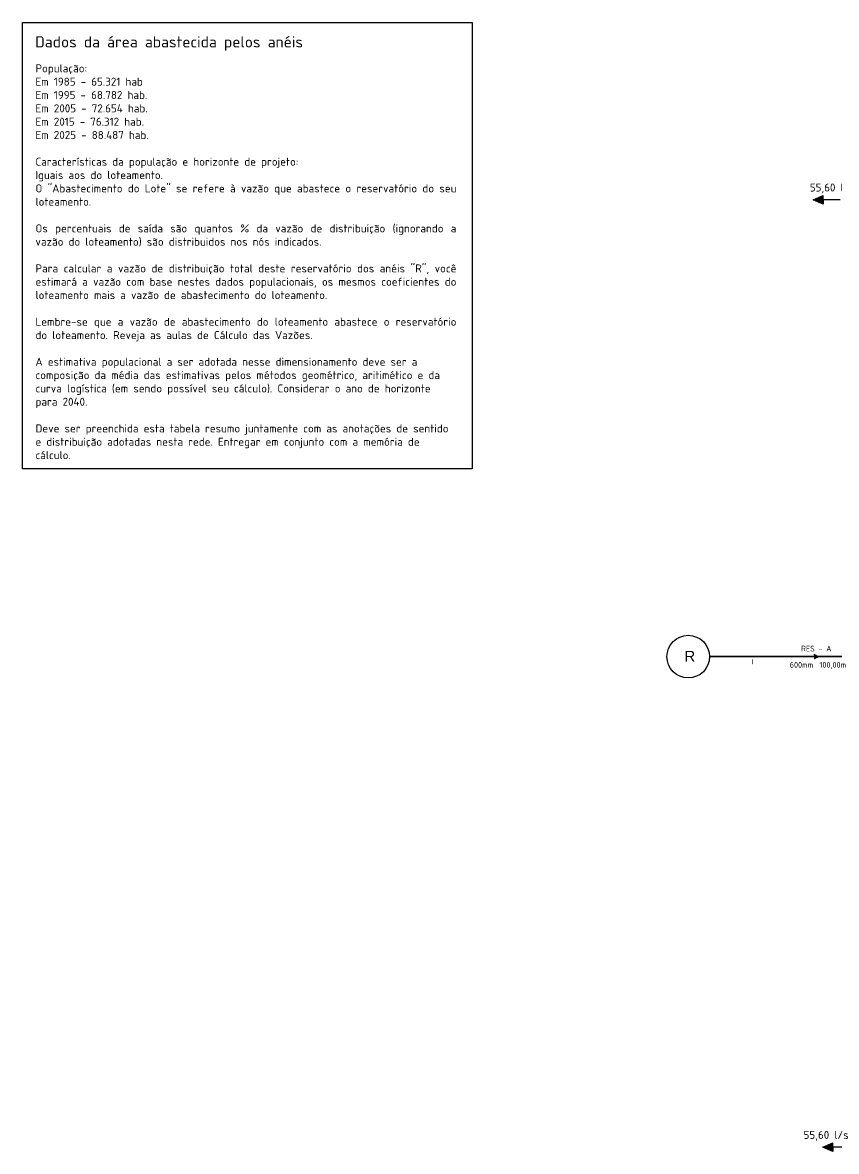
# Model space of a CAD drawing. Header units: millimetres. Extents: x 2 to 1133, y 156 to 699.
# Drawn here: x 2 to 383, y 162 to 691 of the extents above; entities that cross this region are included whole.
import ezdxf
from ezdxf.enums import TextEntityAlignment as Align

# ---------------------------------------------------------------- set-up
doc = ezdxf.new("R2010")
doc.units = ezdxf.units.MM
doc.header["$LTSCALE"] = 0.25
for name, color, linetype in [('ARQ-TXT-GER-TextosEmGeral', 2, 'Continuous'), ('INF-TUB-AGU-CondutorAgua', 5, 'Continuous'), ('INF-TUB-ANL-TubulaçãoPrincipalAnéis', 3, 'Continuous')]:
    doc.layers.add(name, color=color, linetype=linetype)
doc.styles.add('1.8mm', font='isocpeur.ttf', dxfattribs={"height": 1.8})
doc.styles.add('2.5mm', font='isocpeur.ttf', dxfattribs={"height": 2.5})
doc.styles.add('3.5mm', font='isocpeur.ttf', dxfattribs={"height": 3.5})
doc.styles.add('Titulos', font='arial.ttf', dxfattribs={"height": 5})

# ---------------------------------------------------------------- blocks, each defined once
blk = doc.blocks.new('*U86')
at = {"layer": 'INF-TUB-AGU-CondutorAgua'}
h = blk.add_hatch(color=5, dxfattribs=at)
h.dxf.hatch_style = 1
h.paths.add_polyline_path([(49, 0.98), (49.61, -0.02), (51, -0.02)])
h.paths.add_polyline_path([(51, -0.02), (49.61, -0.02), (49, -1.02)])
for p, q in [((0, 0), (100, 0)), ((49.61, -0.02), (49, 0.98)), ((51, -0.02), (49, 0.98)), ((49.59, -0.01), (48.98, -1.01)), ((50.98, -0.01), (48.98, -1.01))]:
    blk.add_line(p, q, dxfattribs=at)
at = {"layer": 'INF-TUB-AGU-CondutorAgua', "insert": (20, -1.51), "char_height": 1.8, "width": 0.5925, "attachment_point": 2, "rotation": 359.9637, "style": '1.8mm'}
blk.add_mtext('\\pxqc;|', dxfattribs=at)
at = {"layer": 'INF-TUB-AGU-CondutorAgua', "style": '1.8mm'}
blk.add_attdef('N', text='', height=1.8, rotation=359.9637, dxfattribs=at).set_placement((50, 1.62), align=Align.BOTTOM_CENTER)
blk.add_attdef('D', text='', height=1.8, rotation=359.9637, dxfattribs=at).set_placement((48.5, -2.48), align=Align.TOP_RIGHT)
blk.add_attdef('C', text='', height=1.8, rotation=359.9637, dxfattribs=at).set_placement((51.5, -2.48), align=Align.TOP_LEFT)

msp = doc.modelspace()

# ---------------------------------------------------------------- hatches: boundary and pattern name
at = {"layer": 'INF-TUB-ANL-TubulaçãoPrincipalAnéis', "linetype": 'ByBlock'}
h = msp.add_hatch(color=256, dxfattribs=at)
h.dxf.hatch_style = 1
h.paths.add_polyline_path([(376.59, 609.66), (372, 607.64), (376.59, 605.66), (376.59, 607.66)])
h = msp.add_hatch(color=256, dxfattribs=at)
h.dxf.hatch_style = 1
h.paths.add_polyline_path([(381.13, 165.61), (376.54, 163.59), (381.13, 161.61), (381.13, 163.61)])

# ---------------------------------------------------------------- linework, layer by layer
at = {"layer": 'ARQ-TXT-GER-TextosEmGeral', "color": 7, "linetype": 'ByBlock'}
msp.add_lwpolyline([(1.51, 690.71), (212.15, 690.71), (212.15, 481.53), (1.51, 481.53)], close=True, dxfattribs=at)
at = {"layer": 'INF-TUB-ANL-TubulaçãoPrincipalAnéis', "linetype": 'ByBlock'}
for p, q in [((372, 607.64), (376.59, 609.66)), ((376.59, 607.66), (376.59, 609.66)), ((376.59, 605.66), (372, 607.64)), ((384.59, 607.66), (376.59, 607.66)), ((376.59, 607.66), (376.59, 605.66)), ((376.54, 163.59), (381.13, 165.61)), ((381.13, 163.61), (381.13, 165.61)), ((381.13, 161.61), (376.54, 163.59)), ((389.13, 163.61), (381.13, 163.61)), ((381.13, 163.61), (381.13, 161.61))]:
    msp.add_line(p, q, dxfattribs=at)
msp.add_lwpolyline([(423.44, 393.51), (323.44, 393.51)], dxfattribs=at)
msp.add_circle((313.44, 393.51), 10, dxfattribs=at)

# ---------------------------------------------------------------- block references
at = {"layer": 'INF-TUB-AGU-CondutorAgua'}
ref = msp.add_blockref('*U86', (323.44, 393.51), dxfattribs=at)
ref.add_attrib('D', '600mm', dxfattribs={"height": 2.7, "rotation": 359.9637, "style": '1.8mm'}).set_placement((371.94, 391.03), align=Align.TOP_RIGHT)
ref.add_attrib('C', '100,00m', dxfattribs={"height": 2.7, "rotation": 359.9637, "style": '1.8mm'}).set_placement((374.94, 391.03), align=Align.TOP_LEFT)
ref.add_attrib('N', 'RES - A', dxfattribs={"height": 2.7, "rotation": 359.9637, "style": '1.8mm'}).set_placement((373.43, 395.13), align=Align.BOTTOM_CENTER)

# ---------------------------------------------------------------- texts
at = {"layer": 'ARQ-TXT-GER-TextosEmGeral', "color": 7, "linetype": 'ByBlock', "attachment_point": 1}
for s, insert, char_height, width, style in [('{\\fISOCPEUR|b1|i0|c0|p34;Dados da área abastecida pelos anéis}', (7.41, 684.3), 5.25, 134.5085, '3.5mm'), ('\\pxqj;População:\\PEm 1985 - 65.321 hab\\PEm 1995 - 68.782 hab.\\PEm 2005 - 72.654 hab.\\PEm 2015 - 76.312 hab.\\PEm 2025 - 88.487 hab.\\P\\PCaracterísticas da população e horizonte de projeto:\\PIguais aos do loteamento.\\PO "Abastecimento do Lote" se refere à vazão que abastece o reservatório do seu loteamento.\\P\\POs percentuais de saída são quantos % da vazão de distribuição (ignorando a vazão do loteamento) são distribuidos nos nós indicados.\\P\\PPara calcular a vazão de distribuição total deste reservatório dos anéis "R", você estimará a vazão com base nestes dados populacionais, os mesmos coeficientes do loteamento mais a vazão de abastecimento do loteamento.\\P\\pq*;\\P\\pqj;Lembre-se que a vazão de abastecimento do loteamento abastece o reservatório do loteamento. Reveja as aulas de Cálculo das Vazões.\\P\\P\\pq*;A estimativa populacional a ser adotada nesse dimensionamento deve ser a composição da média das estimativas pelos métodos geométrico, aritimético e da curva logística (em sendo possível seu cálculo). Considerar o ano de horizonte para 2040.\\P\\PDeve ser preenchida esta tabela resumo juntamente com as anotações de sentido e distribuição adotadas nesta rede. Entregar em conjunto com a memória de cálculo.', (7.55, 671.14), 3.75, 196.6573, '2.5mm')]:
    msp.add_mtext(s, dxfattribs=dict(at, insert=insert, char_height=char_height, width=width, style=style))
at = {"layer": 'ARQ-TXT-GER-TextosEmGeral', "linetype": 'ByBlock', "char_height": 3.75, "attachment_point": 1, "style": '2.5mm'}
for insert, width in [((370.38, 615.28), 21.6369), ((367.47, 171.23), 26.2385)]:
    msp.add_mtext('55,60 l/s', dxfattribs=dict(at, insert=insert, width=width))
at = {"layer": 'INF-TUB-ANL-TubulaçãoPrincipalAnéis', "linetype": 'ByBlock', "insert": (311.64, 396.23), "char_height": 5, "attachment_point": 1, "style": 'Titulos'}
msp.add_mtext_dynamic_manual_height_columns('R', width=10.2568, gutter_width=20, heights=[0], dxfattribs=at)

doc.saveas('drawing.dxf')
